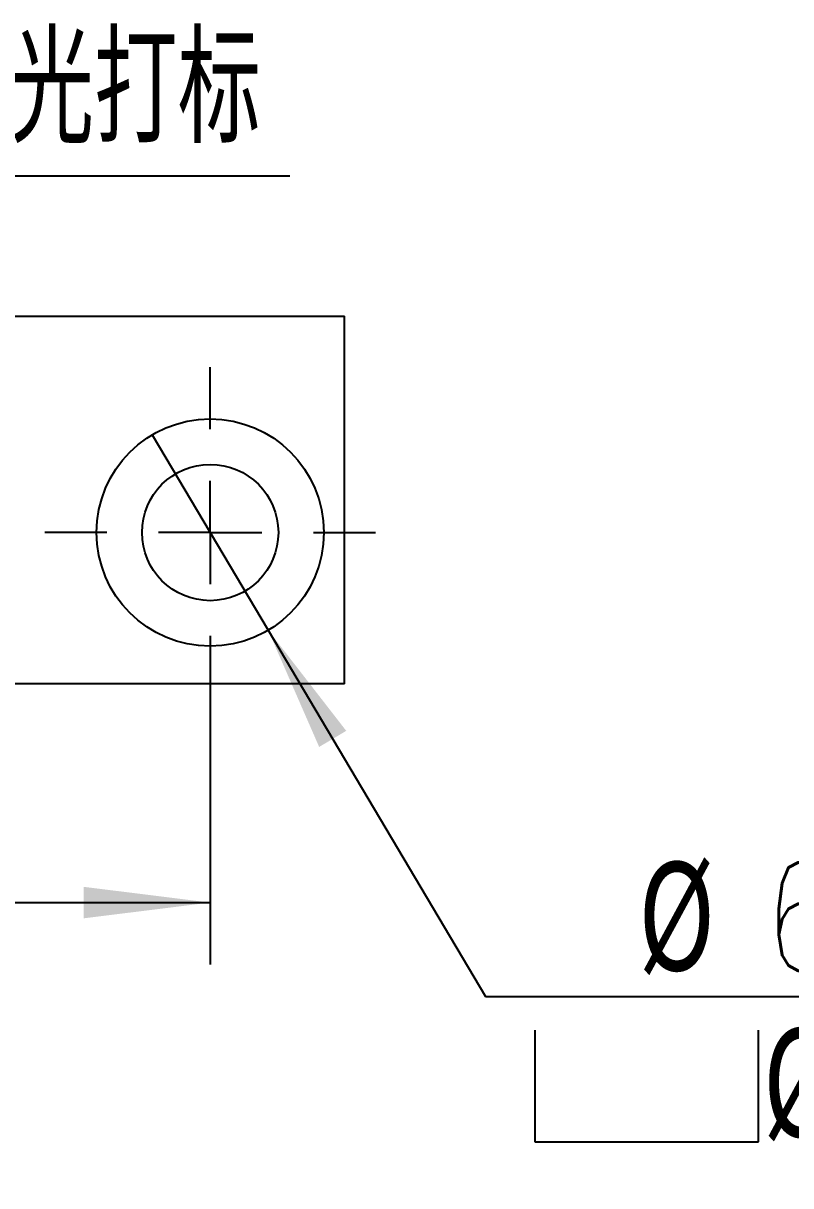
# Model space of a CAD drawing. Header units: millimetres. Extents: x 0 to 210, y 0 to 297.
# Drawn here: x 120.2 to 144.98, y 101.72 to 139.24 of the extents above; entities that cross this region are included whole.
import ezdxf

# ---------------------------------------------------------------- set-up
doc = ezdxf.new("R2010")
doc.units = ezdxf.units.MM
doc.layers.add('根据设置的颜色创建', color=7, linetype='Continuous', lineweight=25)
doc.styles.add('SLDTEXTSTYLE0', font='TXT', dxfattribs={"width": 0.7, "bigfont": 'bigfont'})
doc.styles.add('SLDTEXTSTYLE5', font='TXT', dxfattribs={"width": 0.7})
doc.dimstyles.new('SLDDIMSTYLE16', dxfattribs={"dimtxt": 3.5, "dimasz": 4.08, "dimexe": 0, "dimexo": 0.0625, "dimgap": 0.875, "dimtad": 2, "dimlfac": 1.5, "dimrnd": 1e-09, "dimzin": 12, "dimdsep": 46, "dimtxsty": 'SLDTEXTSTYLE5', "dimsah": 1, "dimcen": 0.09, "dimadec": 0, "dimazin": 3, "dimtfac": 1, "dimtofl": 0, "dimtmove": 0, "dimatfit": 3, "dimfxl": 0, "dimfrac": 2, "dimtolj": 1, "dimtzin": 12, "dimarcsym": 0})
doc.dimstyles.new('SLDDIMSTYLE17', dxfattribs={"dimtxt": 3.5, "dimasz": 4.08, "dimexe": 0, "dimexo": 0.0625, "dimgap": 0.875, "dimtad": 0, "dimtih": 1, "dimtoh": 1, "dimlfac": 1.5, "dimrnd": 1e-09, "dimzin": 12, "dimdsep": 46, "dimtxsty": 'SLDTEXTSTYLE5', "dimblk1": 'NONE', "dimsah": 1, "dimcen": 0, "dimadec": 0, "dimazin": 3, "dimtfac": 1, "dimtmove": 0, "dimatfit": 3, "dimldrblk": 'NONE', "dimfxl": 0, "dimfrac": 2, "dimtolj": 1, "dimtzin": 12, "dimarcsym": 0})

# ---------------------------------------------------------------- blocks, each defined once
blk = doc.blocks.new('_D_23')
at = {"layer": '根据设置的颜色创建'}
for p, q in [((92.903, 117.469), (92.903, 108.857)), ((126.236, 117.469), (126.236, 108.857)), ((92.903, 110.857), (126.236, 110.857))]:
    blk.add_line(p, q, dxfattribs=at)
for points in [[(92.903, 110.857), (96.983, 110.349), (96.983, 111.365)], [(126.236, 110.857), (122.156, 111.365), (122.156, 110.349)]]:
    blk.add_solid(points, dxfattribs=at)
at = {"layer": '根据设置的颜色创建', "insert": (106.004, 115.369), "char_height": 3.5, "attachment_point": 1, "style": 'SLDTEXTSTYLE5'}
blk.add_mtext('50', dxfattribs=at)
blk = doc.blocks.new('SW_SYMBOL_HOLE_SPOT')
at = {"layer": '根据设置的颜色创建', "color": 0}
for p, q in [((0, 875), (0, 75)), ((1600, 75), (1600, 875)), ((0, 75), (1600, 75))]:
    blk.add_line(p, q, dxfattribs=at)
blk = doc.blocks.new('SW_SYMBOL_HOLE_DEPTH')
at = {"layer": '根据设置的颜色创建', "color": 0}
for p, q in [((0, 875), (800, 875)), ((400, 875), (400, 75)), ((100, 555), (400, 75)), ((700, 555), (400, 75))]:
    blk.add_line(p, q, dxfattribs=at)
blk = doc.blocks.new('_D_25')
at = {"layer": '根据设置的颜色创建'}
for p, q in [((124.365, 125.955), (128.108, 119.649)), ((128.108, 119.649), (135.125, 107.828)), ((135.125, 107.828), (161.291, 107.828))]:
    blk.add_line(p, q, dxfattribs=at)
blk.add_solid([(128.108, 119.649), (129.754, 115.881), (130.628, 116.4)], dxfattribs=at)
at = {"layer": '根据设置的颜色创建', "xscale": 0.004511737089201878, "yscale": 0.004511737089201878, "zscale": 0.004511737089201878}
for name, p in [('SW_SYMBOL_HOLE_SPOT', (136.713, 102.794)), ('SW_SYMBOL_HOLE_DEPTH', (151.263, 102.794))]:
    blk.add_blockref(name, p, dxfattribs=at)
at = {"layer": '根据设置的颜色创建', "char_height": 3.5, "attachment_point": 1}
for s, insert, style in [('%%c', (140.054, 112.17), 'SLDTEXTSTYLE5'), ('6.60 贯穿', (144.169, 112.155), 'SLDTEXTSTYLE0'), ('%%c', (144.076, 106.8), 'SLDTEXTSTYLE5'), ('11', (148.191, 106.785), 'SLDTEXTSTYLE5'), ('6.80', (155.161, 106.785), 'SLDTEXTSTYLE5')]:
    blk.add_mtext(s, dxfattribs=dict(at, insert=insert, style=style))
blk = doc.blocks.new('_None')
blk = doc.blocks.new('SW_NOTE_0_3')
at = {"layer": '根据设置的颜色创建', "color": 0}
blk.add_line((12.12, 0), (0, 0), dxfattribs=at)
at = {"layer": '根据设置的颜色创建', "color": 0, "insert": (0.412, 4.572), "char_height": 3.5, "attachment_point": 1, "style": 'SLDTEXTSTYLE0'}
blk.add_mtext('激光打标', dxfattribs=at)
blk = doc.blocks.new('SW_CENTERMARKSYMBOL_5')
at = {"layer": '根据设置的颜色创建', "color": 0}
for p, q in [((0, 3.333), (0, 5.333)), ((0, 0), (0, 1.667)), ((-3.333, 0), (-5.333, 0)), ((0, 0), (-1.667, 0)), ((0, 0), (0, -1.667)), ((0, 0), (1.667, 0)), ((3.333, 0), (5.333, 0)), ((0, -3.333), (0, -5.333))]:
    blk.add_line(p, q, dxfattribs=at)

msp = doc.modelspace()

# ---------------------------------------------------------------- linework, layer by layer
at = {"color": 7, "linetype": 'Continuous', "lineweight": 25}
for p, q in [((119.5696, 129.7852), (130.5696, 129.7852)), ((130.5696, 117.9158), (130.5696, 129.7852)), ((130.5696, 117.9158), (119.5696, 117.9158))]:
    msp.add_line(p, q, dxfattribs=at)
for radius in [3.6667, 2.2]:
    msp.add_circle((126.2363, 122.8018), radius, dxfattribs=at)

# ---------------------------------------------------------------- block references
at = {"layer": '根据设置的颜色创建'}
for name, p in [('SW_NOTE_0_3', (116.6855, 134.2996)), ('SW_CENTERMARKSYMBOL_5', (126.2363, 122.8018))]:
    msp.add_blockref(name, p, dxfattribs=at)

# ---------------------------------------------------------------- dimensions: what is measured, and where the dimension line sits
dim = msp.add_diameter_dim_2p(p1=(124.3646, 125.9548), p2=(128.108, 119.6489), text='%%c6.60 贯穿\\P{\\fGDT;v}<>{\\fGDT;x}6.80', dimstyle='SLDDIMSTYLE17', dxfattribs=at)
dim.commit()
dim.dimension.update_dxf_attribs({"geometry": '_D_25', "text_midpoint": (149.0019, 107.2158), "dimtype": 163})
dim = msp.add_linear_dim(base=(126.2363, 110.8572), p1=(92.903, 117.4685), p2=(126.2363, 117.4685), dimstyle='SLDDIMSTYLE16', dxfattribs=at)
dim.commit()
dim.dimension.update_dxf_attribs({"geometry": '_D_23', "text_midpoint": (107.5402, 110.8572), "dimtype": 160})

doc.saveas('drawing.dxf')
